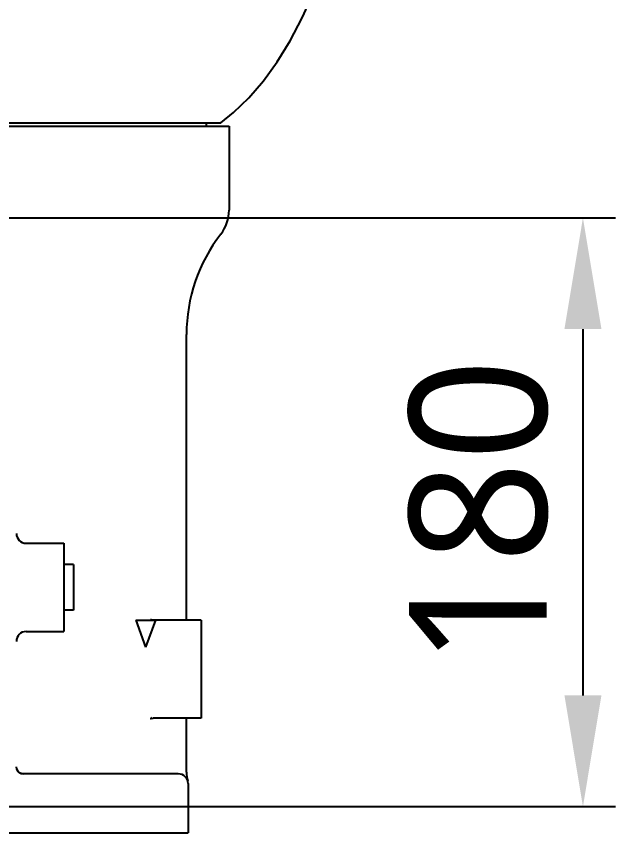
# Model space of a CAD drawing. Header units: millimetres. Extents: x 5828 to 6704, y 123 to 421.
# Drawn here: x 6361.57 to 6370.73, y 221.22 to 233.7 of the extents above; entities that cross this region are included whole.
import ezdxf

# ---------------------------------------------------------------- set-up
doc = ezdxf.new("R2010")
doc.units = ezdxf.units.MM
doc.layers.add('DIM', color=7, linetype='Continuous')
doc.layers.add('外形图', color=7, linetype='Continuous')
doc.styles.add('微软雅黑', font='msyh.ttc', dxfattribs={"height": 2.1})
doc.dimstyles.new('尺寸标注_1_20比例', dxfattribs={"dimtxt": 2.1, "dimasz": 1.7, "dimexe": 0.5, "dimexo": 0.4, "dimgap": 0.5, "dimtad": 1, "dimdec": 1, "dimlfac": 20, "dimdsep": 46, "dimtxsty": '微软雅黑', "dimcen": 0.09, "dimadec": 0, "dimazin": 0, "dimtp": 0.01, "dimtm": 0.01, "dimtfac": 1, "dimtdec": 1, "dimtofl": 0, "dimtmove": 0, "dimatfit": 3, "dimfxl": 1, "dimtolj": 1, "dimarcsym": 0})

# ---------------------------------------------------------------- blocks, each defined once
blk = doc.blocks.new('*D1369')
at = {"layer": 'Defpoints', "color": 0}
for p in [(6360.969, 230.618), (6360.969, 221.618), (6370.227, 221.618)]:
    blk.add_point(p, dxfattribs=at)
at = {"layer": 'DIM', "color": 0, "lineweight": -2}
for p, q in [((6361.369, 230.618), (6370.727, 230.618)), ((6370.227, 228.918), (6370.227, 223.318)), ((6361.369, 221.618), (6370.727, 221.618))]:
    blk.add_line(p, q, dxfattribs=at)
at = {"layer": 'DIM', "color": 0}
for points in [[(6370.51, 228.918), (6369.944, 228.918), (6370.227, 230.618)], [(6369.944, 223.318), (6370.51, 223.318), (6370.227, 221.618)]]:
    blk.add_solid(points, dxfattribs=at)
at = {"layer": 'DIM', "color": 0, "insert": (6368.636, 226.118), "char_height": 2.1, "attachment_point": 5, "rotation": 90, "style": '微软雅黑'}
blk.add_mtext('\\A1;180', dxfattribs=at)

msp = doc.modelspace()

# ---------------------------------------------------------------- linework, layer by layer
at = {"layer": '外形图', "linetype": 'Continuous'}
for p, q in [((6349.1934, 232.0685), (6364.6936, 232.0685)), ((6357.696, 232.0185), (6364.8186, 232.0185)), ((6364.4686, 232.0685), (6364.4686, 232.0185)), ((6364.8186, 232.0185), (6364.8186, 230.7363)), ((6364.1686, 224.4684), (6364.1686, 228.8369)), ((6361.7186, 225.6434), (6362.2936, 225.6434)), ((6362.2936, 225.6433), (6362.2936, 224.2935)), ((6362.4436, 225.3184), (6362.2936, 225.3184)), ((6362.4436, 225.3184), (6362.4436, 224.6184)), ((6362.4436, 224.6184), (6362.2936, 224.6184)), ((6363.3936, 224.4684), (6363.6936, 224.4684)), ((6363.3936, 224.4684), (6363.5436, 224.0563)), ((6363.6936, 224.4684), (6363.5436, 224.0563)), ((6364.3936, 224.4684), (6363.6595, 224.4684)), ((6364.3936, 224.4684), (6364.3936, 222.9684)), ((6361.7186, 224.2934), (6362.2936, 224.2934)), ((6364.3936, 222.9684), (6363.6595, 222.9684)), ((6364.1686, 222.1563), (6364.1686, 222.9684)), ((6361.576, 222.1874), (6361.5686, 222.2269)), ((6361.5967, 222.1535), (6361.576, 222.1874)), ((6361.628, 222.1296), (6361.5967, 222.1535)), ((6364.1687, 222.1484), (6364.1686, 222.1563)), ((6361.6647, 222.1189), (6361.628, 222.1296)), ((6361.6746, 222.1184), (6361.6647, 222.1189)), ((6364.0436, 222.1184), (6361.6747, 222.1184)), ((6364.1688, 222.1437), (6364.1687, 222.1484)), ((6364.1936, 221.9684), (6364.1936, 221.2184)), ((6358.9436, 221.2184), (6364.1936, 221.2184))]:
    msp.add_line(p, q, dxfattribs=at)
for points in [[(6364.6936, 232.0685), (6364.888, 232.2262), (6365.1205, 232.4519), (6365.3434, 232.7119), (6365.5542, 233.0037), (6365.7523, 233.3256), (6365.9376, 233.6772), (6366.1102, 234.058)], [(6363.6581, 224.4684), (6363.6307, 224.473), (6363.6208, 224.4775)], [(6363.6394, 222.9802), (6363.6219, 222.9602), (6363.6301, 222.9635), (6363.6582, 222.9684)]]:
    msp.add_lwpolyline(points, dxfattribs=at)
for centre, radius, start, end in [((6364.2186, 230.7363), 0.6, 322.21567, 0), ((6366.6687, 228.8369), 2.5, 142.21567, 180), ((6361.7186, 225.7934), 0.15, 180, 270), ((6361.7186, 224.1434), 0.15, 90, 180), ((6361.6747, 222.2244), 0.1061, 200.52414, 270), ((6364.0436, 221.9684), 0.15, 0, 90), ((6364.7387, 222.1565), 0.5701, 181.28693, 195.14045)]:
    msp.add_arc(centre, radius, start, end, dxfattribs=at)

# ---------------------------------------------------------------- dimensions: what is measured, and where the dimension line sits
at = {"layer": 'DIM'}
dim = msp.add_linear_dim(base=(6370.227, 221.6184), p1=(6360.9686, 230.6185), p2=(6360.9686, 221.6184), angle=90, dimstyle='尺寸标注_1_20比例', dxfattribs=at)
dim.commit()
dim.dimension.update_dxf_attribs({"geometry": '*D1369', "text_midpoint": (6370.227, 226.1184), "dimtype": 160})

doc.saveas('drawing.dxf')
